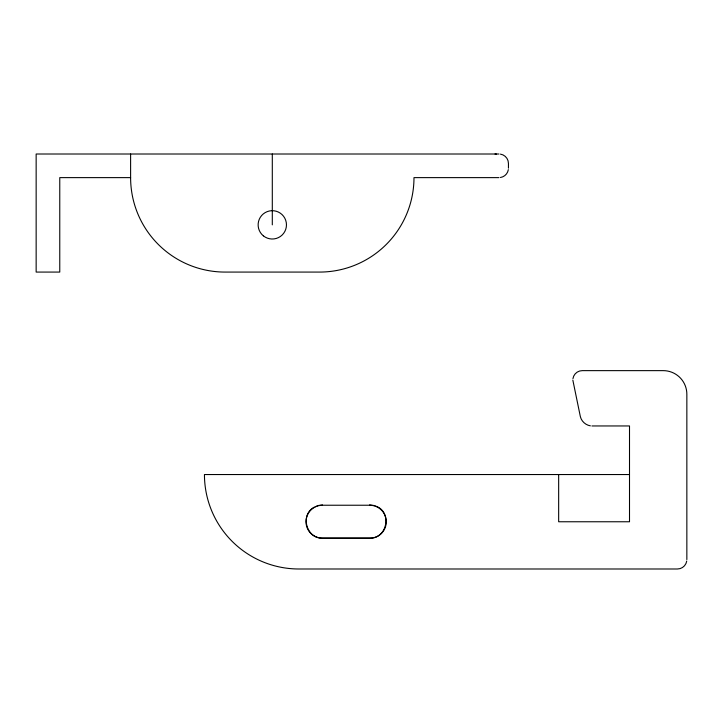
<?xml version="1.0" encoding="UTF-8"?>
<svg xmlns="http://www.w3.org/2000/svg" width="723" height="723" viewBox="0 0 723 723"><rect width="100%" height="100%" fill="white"/><g stroke="black" fill="none" stroke-linecap="round" stroke-linejoin="round"><path stroke-width="1.08" d="M314.252 507.166C299.819 514.659 306.272 538.743 322.521 538.011L369.751 538.011C387.718 538.897 392.399 510.709 375.02 505.928M315.246 506.751L317.243 505.928M318.237 505.513L322.521 504.952M498.978 154.008L36.15 154.008L36.15 272.074L59.765 272.074L59.765 177.623L130.61 177.623A94.46 94.46 0 0 0 225.07 272.074L319.521 272.074A94.46 94.46 0 0 0 413.981 177.623L498.978 177.623M591.92 425.955L629.507 425.955L629.507 521.762L558.662 521.762L558.662 474.541M629.507 474.541L204.446 474.541A94.46 94.46 0 0 0 298.906 568.992L677.406 568.992A9.444 9.444 0 0 0 686.733 561.03M495.02 154.008L496.484 154.126M369.751 504.952L374.026 505.513M590.393 425.838C585.603 425.07 581.382 421.283 580.334 416.511L572.833 380.081M686.85 559.548L686.85 394.243A23.615 23.615 0 0 0 663.235 370.637L582.277 370.637A9.444 9.444 0 0 0 572.95 378.599M508.441 168.17L508.441 163.452A9.453 9.453 0 0 0 500.452 154.126M272.3 154.008L272.3 224.853M130.61 154.008L130.61 177.623M508.332 169.652A9.453 9.453 0 0 1 500.452 177.497M369.751 505.232L322.521 505.232A16.53 16.53 0 0 0 305.992 521.762A16.53 16.53 0 0 0 322.521 538.301L369.751 538.301A16.53 16.53 0 0 0 386.281 521.762A16.53 16.53 0 0 0 369.751 505.232M263.38 235.861A14.171 14.171 0 0 0 286.29 227.067A14.171 14.171 0 0 0 267.221 211.622A14.171 14.171 0 0 0 263.38 235.861"/></g></svg>
